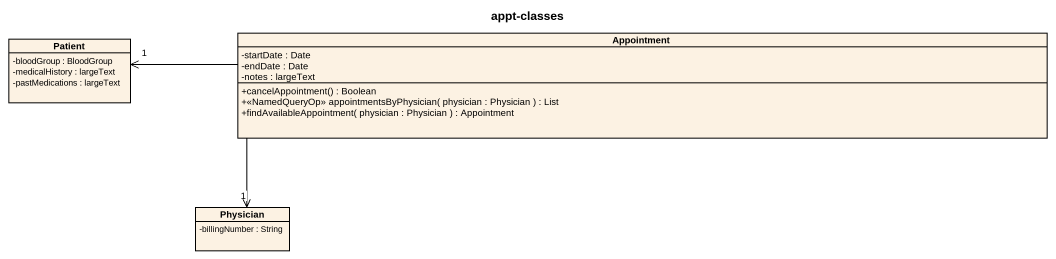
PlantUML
@startuml
title appt-classes
hide circle
hide empty members
skinparam classAttributeIconSize 0
class Patient {
  -bloodGroup : BloodGroup
  -medicalHistory : largeText
  -pastMedications : largeText
}
class Appointment {
  -startDate : Date
  -endDate : Date
  -notes : largeText
  +cancelAppointment() : Boolean
  +<<NamedQueryOp>> appointmentsByPhysician( physician : Physician ) : List
  +findAvailableAppointment( physician : Physician ) : Appointment
}
class Physician {
  -billingNumber : String
}
Appointment -left-> "1" Patient
Appointment -left-> "1" Physician
@enduml
